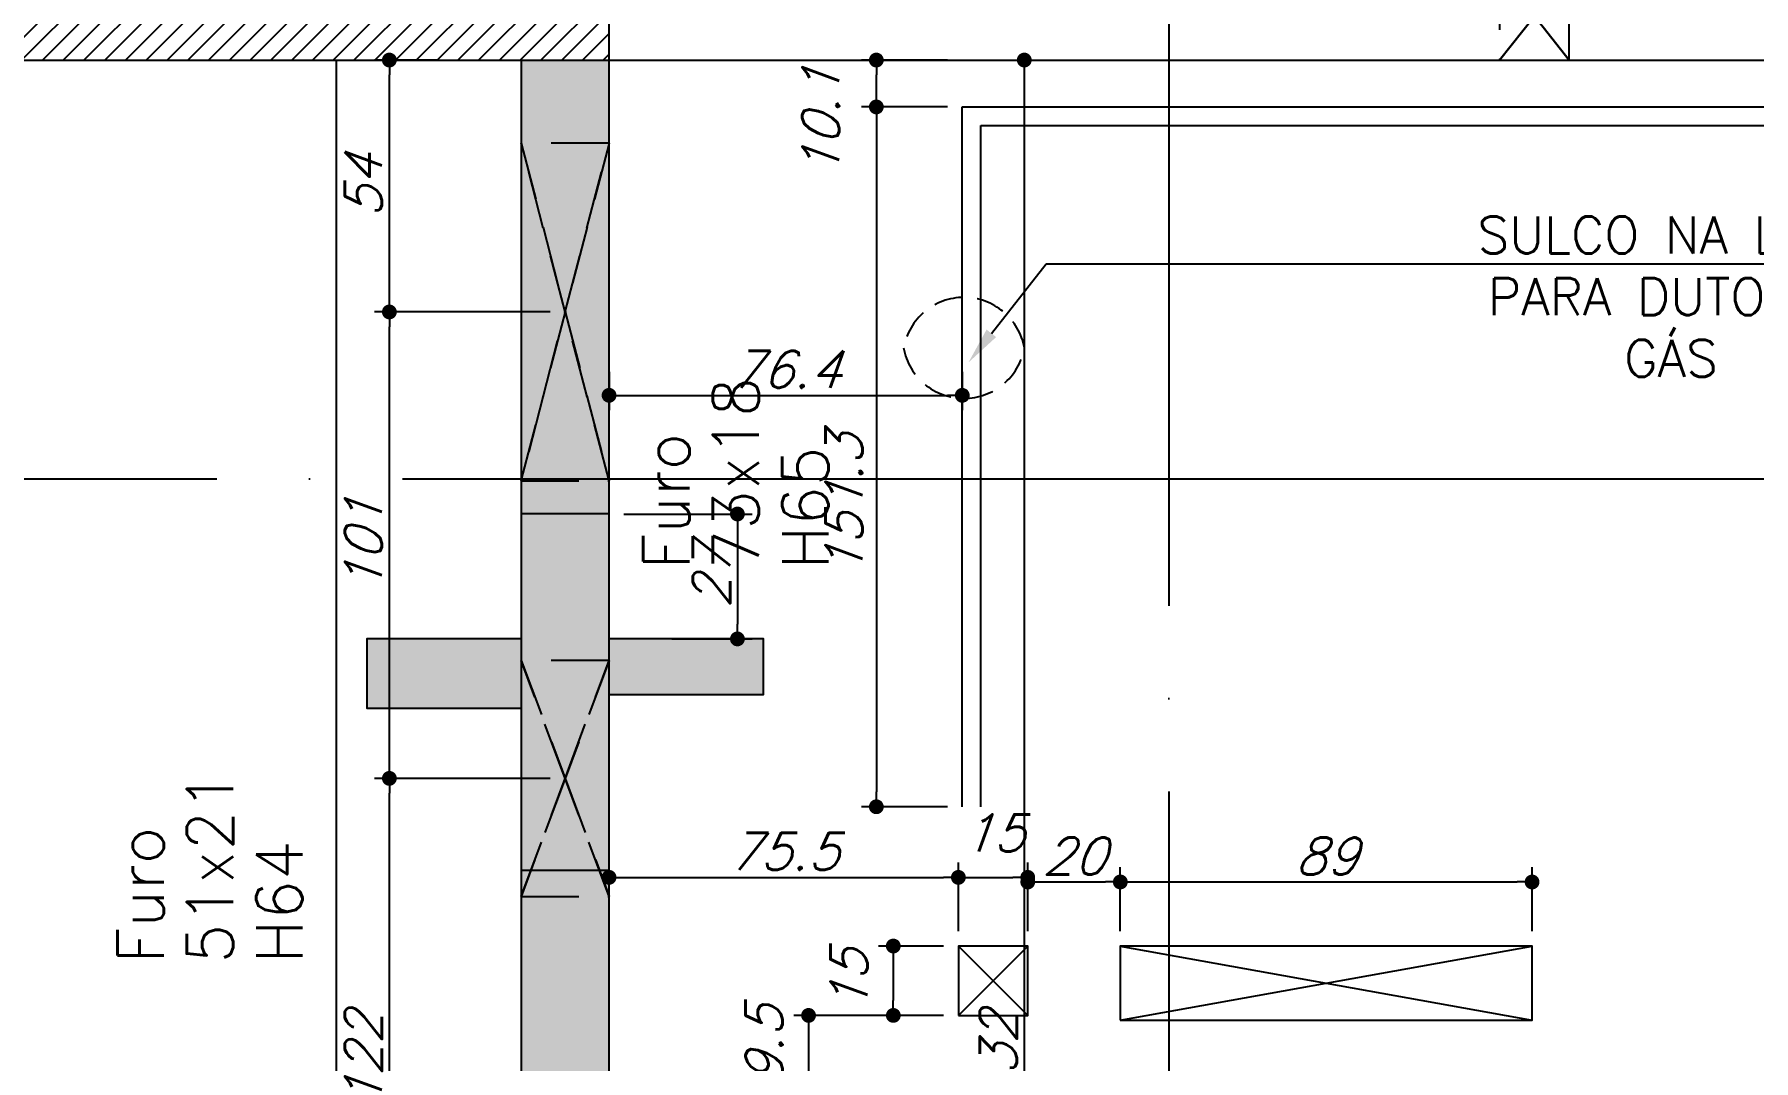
# Model space of a CAD drawing. Header units: millimetres. Extents: x -2368 to 4502, y -2283 to 2217.
# Drawn here: x -954.7 to -583.1, y 429.2 to 651 of the extents above; entities that cross this region are included whole.
import ezdxf
from ezdxf import colors
from ezdxf.entities.mleader import LeaderData, LeaderLine
from ezdxf.enums import TextEntityAlignment as Align
from ezdxf.math import Vec2, Vec3

# ---------------------------------------------------------------- set-up
doc = ezdxf.new("R2010")
doc.units = ezdxf.units.MM
doc.header["$LTSCALE"] = 50
for name, pattern in [('DASHED', [0.75, 0.5, -0.25]), ('EIXO', [6.8, 6, -0.4, 0, -0.4]), ('HIDDEN', [0.375, 0.25, -0.125])]:
    doc.linetypes.add(name, pattern=pattern)
for name, color, linetype in [('F-AUX-RED', 1, 'Continuous'), ('F-CORTE', 4, 'Continuous'), ('F-COTAS', 106, 'Continuous'), ('F-COTAS-FUROS', 50, 'Continuous'), ('F-COTAS-FUROS VIGA', 50, 'Continuous'), ('F-EIXO', 12, 'EIXO'), ('F-FURO-PAREDE', 2, 'HIDDEN'), ('F-FURO-PAREDE-TEXTOS', 2, 'Continuous'), ('F-LAJES', 3, 'Continuous'), ('F-PILARES-HACH', 174, 'Continuous'), ('F-PILARES-S', 170, 'Continuous'), ('F-SOLIDO-CORTE', 71, 'Continuous'), ('F-TEXTO', 6, 'Continuous'), ('F-TEXTO-YELLOW', 2, 'Continuous'), ('F-VIGAS', 3, 'Continuous'), ('F-VÃO', 1, 'Continuous')]:
    doc.layers.add(name, color=color, linetype=linetype)
doc.layers.add('F-DESNIVEL-2', color=7, linetype='Continuous', true_color=0xffd1e8)
doc.styles.add('CP-TEXT-INCL', font='romans.shx', dxfattribs={"oblique": 20})
doc.styles.add('MCP', font='romans.shx')
doc.styles.add('ROMANS', font='romans.shx')
doc.styles.get("Standard").update_dxf_attribs({"font": 'romans.shx'})
doc.dimstyles.new('CP-COTAS-50', dxfattribs={"dimscale": 0.64, "dimtxt": 12.5, "dimasz": 5, "dimexe": 5, "dimexo": 5, "dimgap": 2.5, "dimtad": 1, "dimdec": 1, "dimdsep": 46, "dimtxsty": 'CP-TEXT-INCL', "dimblk1": 'DOT', "dimblk2": 'DOT', "dimsah": 1, "dimcen": 9, "dimclrd": 256, "dimclre": 256, "dimclrt": 256, "dimadec": 0, "dimazin": 0, "dimtfac": 1, "dimtdec": 1, "dimtmove": 2, "dimatfit": 3, "dimldrblk": 'DOT', "dimfxl": 0, "dimtolj": 1, "dimarcsym": 0})

# ---------------------------------------------------------------- blocks, each defined once
blk = doc.blocks.new('*U13')
at = {"layer": 'F-EIXO'}
blk.add_line((0, 0), (4945.5, 0), dxfattribs=at)
at = {"layer": 'F-TEXTO', "style": 'ROMANS'}
blk.add_attdef('EIXO', text='', height=17.5, dxfattribs=at).set_placement((-28.21, 0), align=Align.MIDDLE_CENTER)
blk = doc.blocks.new('*U19')
at = {"layer": 'F-EIXO'}
blk.add_line((0, 0), (0, -2828.58), dxfattribs=at)
at = {"layer": 'F-TEXTO', "style": 'ROMANS'}
blk.add_attdef('EIXO', text='', height=17.5, rotation=360, dxfattribs=at).set_placement((0, 28.21), align=Align.MIDDLE_CENTER)
blk = doc.blocks.new('_DOT')
at = {"color": 0, "linetype": 'ByBlock'}
blk.add_line((-0.5, 0), (-1, 0), dxfattribs=at)
at = {"color": 0, "linetype": 'ByBlock', "const_width": 0.5}
blk.add_lwpolyline([(-0.25, 0, 1), (0.25, 0, 1)], format="xyb", close=True, dxfattribs=at)
blk = doc.blocks.new('*D73')
at = {"layer": 'DEFPOINTS', "color": 0, "transparency": 16777216}
for p in [(-740.75, 645.5), (-740.75, 213.5), (-740.75, 213.5)]:
    blk.add_point(p, dxfattribs=at)
at = {"layer": 'F-COTAS', "lineweight": -2, "transparency": 16777216}
blk.add_line((-740.75, 642.3), (-740.75, 216.7), dxfattribs=at)
at = {"layer": 'F-COTAS', "lineweight": -2, "transparency": 16777216, "xscale": 3.2, "yscale": 3.2, "zscale": 3.2}
for p, rotation in [((-740.75, 645.5), 90), ((-740.75, 213.5), 270)]:
    blk.add_blockref('_DOT', p, dxfattribs=dict(at, rotation=rotation))
at = {"layer": 'F-COTAS', "transparency": 16777216, "insert": (-746.35, 429.5), "char_height": 8, "attachment_point": 5, "rotation": 90, "style": 'CP-TEXT-INCL'}
blk.add_mtext('\\A1;432', dxfattribs=at)
blk = doc.blocks.new('*D175')
at = {"layer": 'DEFPOINTS', "color": 0, "transparency": 16777216}
for p in [(-830.5, 547.38), (-820.12, 520.38), (-802.76, 520.38)]:
    blk.add_point(p, dxfattribs=at)
at = {"layer": 'F-COTAS', "lineweight": -2, "transparency": 16777216}
for p, q in [((-827.3, 547.38), (-799.56, 547.38)), ((-802.76, 544.18), (-802.76, 523.58)), ((-816.92, 520.38), (-799.56, 520.38))]:
    blk.add_line(p, q, dxfattribs=at)
at = {"layer": 'F-COTAS', "lineweight": -2, "transparency": 16777216, "xscale": 3.2, "yscale": 3.2, "zscale": 3.2}
for p, rotation in [((-802.76, 547.38), 90), ((-802.76, 520.38), 270)]:
    blk.add_blockref('_DOT', p, dxfattribs=dict(at, rotation=rotation))
at = {"layer": 'F-COTAS', "transparency": 16777216, "insert": (-808.36, 533.88), "char_height": 8, "attachment_point": 5, "rotation": 90, "style": 'CP-TEXT-INCL'}
blk.add_mtext('\\A1;27', dxfattribs=at)
blk = doc.blocks.new('*D269')
at = {"layer": 'DEFPOINTS', "color": 0, "transparency": 16777216}
for p in [(-830.5, 581.31), (-754.15, 581.31), (-754.15, 573.03)]:
    blk.add_point(p, dxfattribs=at)
at = {"layer": 'F-COTAS', "lineweight": -2, "transparency": 16777216}
for p, q in [((-830.5, 578.11), (-830.5, 569.83)), ((-754.15, 578.11), (-754.15, 569.83)), ((-827.3, 573.03), (-757.35, 573.03))]:
    blk.add_line(p, q, dxfattribs=at)
at = {"layer": 'F-COTAS', "lineweight": -2, "transparency": 16777216, "xscale": 3.2, "yscale": 3.2, "zscale": 3.2, "rotation": 180}
blk.add_blockref('_DOT', (-830.5, 573.03), dxfattribs=at)
at = {"layer": 'F-COTAS', "lineweight": -2, "transparency": 16777216, "xscale": 3.2, "yscale": 3.2, "zscale": 3.2}
blk.add_blockref('_DOT', (-754.15, 573.03), dxfattribs=at)
at = {"layer": 'F-COTAS', "transparency": 16777216, "insert": (-792.32, 578.63), "char_height": 8, "attachment_point": 5, "style": 'CP-TEXT-INCL'}
blk.add_mtext('\\A1;76.4', dxfattribs=at)
blk = doc.blocks.new('*D270')
at = {"layer": 'DEFPOINTS', "color": 0, "transparency": 16777216}
for p in [(-754.15, 635.37), (-772.73, 484.1), (-754.15, 484.1)]:
    blk.add_point(p, dxfattribs=at)
at = {"layer": 'F-COTAS', "lineweight": -2, "transparency": 16777216}
for p, q in [((-757.35, 635.37), (-775.93, 635.37)), ((-772.73, 632.17), (-772.73, 487.3)), ((-757.35, 484.1), (-775.93, 484.1))]:
    blk.add_line(p, q, dxfattribs=at)
at = {"layer": 'F-COTAS', "lineweight": -2, "transparency": 16777216, "xscale": 3.2, "yscale": 3.2, "zscale": 3.2}
for p, rotation in [((-772.73, 635.37), 90), ((-772.73, 484.1), 270)]:
    blk.add_blockref('_DOT', p, dxfattribs=dict(at, rotation=rotation))
at = {"layer": 'F-COTAS', "transparency": 16777216, "insert": (-779.73, 549.36), "char_height": 8, "attachment_point": 5, "rotation": 90, "style": 'CP-TEXT-INCL'}
blk.add_mtext('\\A1;151.3', dxfattribs=at)
blk = doc.blocks.new('*D271')
at = {"layer": 'DEFPOINTS', "color": 0, "transparency": 16777216}
for p in [(-772.73, 645.5), (-754.15, 645.5), (-754.15, 635.37)]:
    blk.add_point(p, dxfattribs=at)
at = {"layer": 'F-COTAS', "lineweight": -2, "transparency": 16777216}
for p, q in [((-757.35, 645.5), (-775.93, 645.5)), ((-772.73, 638.57), (-772.73, 642.3)), ((-757.35, 635.37), (-775.93, 635.37))]:
    blk.add_line(p, q, dxfattribs=at)
at = {"layer": 'F-COTAS', "lineweight": -2, "transparency": 16777216, "xscale": 3.2, "yscale": 3.2, "zscale": 3.2}
for p, rotation in [((-772.73, 645.5), 90), ((-772.73, 635.37), 270)]:
    blk.add_blockref('_DOT', p, dxfattribs=dict(at, rotation=rotation))
at = {"layer": 'F-COTAS', "transparency": 16777216, "insert": (-784.73, 632.13), "char_height": 8, "attachment_point": 5, "rotation": 90, "style": 'CP-TEXT-INCL'}
blk.add_mtext('\\A1;10.1', dxfattribs=at)
blk = doc.blocks.new('*U303')
at = {"layer": 'F-VÃO'}
for p, q in [((0, 0), (89, 16)), ((0, 16), (89, 0))]:
    blk.add_line(p, q, dxfattribs=at)
at = {"layer": 'F-VÃO', "color": 3}
blk.add_lwpolyline([(0, 0), (89, 0), (89, 16), (0, 16)], close=True, dxfattribs=at)
blk = doc.blocks.new('*U343')
at = {"layer": 'F-VÃO'}
for p, q in [((0, 0), (15, 15)), ((0, 15), (15, 0))]:
    blk.add_line(p, q, dxfattribs=at)
at = {"layer": 'F-VÃO', "color": 3}
blk.add_lwpolyline([(0, 0), (15, 0), (15, 15), (0, 15)], close=True, dxfattribs=at)
blk = doc.blocks.new('*D458')
at = {"layer": 'DEFPOINTS', "color": 0, "transparency": 16777216}
for p in [(-755, 468.84), (-830.5, 454), (-755, 454)]:
    blk.add_point(p, dxfattribs=at)
at = {"layer": 'F-COTAS-FUROS', "lineweight": -2, "transparency": 16777216}
for p, q in [((-830.5, 457.2), (-830.5, 472.04)), ((-755, 457.2), (-755, 472.04)), ((-827.3, 468.84), (-758.2, 468.84))]:
    blk.add_line(p, q, dxfattribs=at)
at = {"layer": 'F-COTAS-FUROS', "lineweight": -2, "transparency": 16777216, "xscale": 3.2, "yscale": 3.2, "zscale": 3.2, "rotation": 180}
blk.add_blockref('_DOT', (-830.5, 468.84), dxfattribs=at)
at = {"layer": 'F-COTAS-FUROS', "lineweight": -2, "transparency": 16777216, "xscale": 3.2, "yscale": 3.2, "zscale": 3.2}
blk.add_blockref('_DOT', (-755, 468.84), dxfattribs=at)
at = {"layer": 'F-COTAS-FUROS', "transparency": 16777216, "insert": (-792.75, 474.44), "char_height": 8, "attachment_point": 5, "style": 'CP-TEXT-INCL'}
blk.add_mtext('\\A1;75.5', dxfattribs=at)
blk = doc.blocks.new('*D361')
at = {"layer": 'DEFPOINTS', "color": 0, "transparency": 16777216}
for p in [(-740, 468.84), (-755, 454), (-740, 454)]:
    blk.add_point(p, dxfattribs=at)
at = {"layer": 'F-COTAS-FUROS', "lineweight": -2, "transparency": 16777216}
for p, q in [((-755, 457.2), (-755, 472.04)), ((-740, 457.2), (-740, 472.04)), ((-751.8, 468.84), (-743.2, 468.84))]:
    blk.add_line(p, q, dxfattribs=at)
at = {"layer": 'F-COTAS-FUROS', "lineweight": -2, "transparency": 16777216, "xscale": 3.2, "yscale": 3.2, "zscale": 3.2, "rotation": 180}
blk.add_blockref('_DOT', (-755, 468.84), dxfattribs=at)
at = {"layer": 'F-COTAS-FUROS', "lineweight": -2, "transparency": 16777216, "xscale": 3.2, "yscale": 3.2, "zscale": 3.2}
blk.add_blockref('_DOT', (-740, 468.84), dxfattribs=at)
at = {"layer": 'F-COTAS-FUROS', "transparency": 16777216, "insert": (-747.5, 478.44), "char_height": 8, "attachment_point": 5, "style": 'CP-TEXT-INCL'}
blk.add_mtext('\\A1;15', dxfattribs=at)
blk = doc.blocks.new('*D362')
at = {"layer": 'DEFPOINTS', "color": 0, "transparency": 16777216}
for p in [(-719.99, 467.84), (-740, 454), (-719.99, 454)]:
    blk.add_point(p, dxfattribs=at)
at = {"layer": 'F-COTAS-FUROS', "lineweight": -2, "transparency": 16777216}
for p, q in [((-740, 457.2), (-740, 471.04)), ((-719.99, 457.2), (-719.99, 471.04)), ((-736.8, 467.84), (-723.19, 467.84))]:
    blk.add_line(p, q, dxfattribs=at)
at = {"layer": 'F-COTAS-FUROS', "lineweight": -2, "transparency": 16777216, "xscale": 3.2, "yscale": 3.2, "zscale": 3.2, "rotation": 180}
blk.add_blockref('_DOT', (-740, 467.84), dxfattribs=at)
at = {"layer": 'F-COTAS-FUROS', "lineweight": -2, "transparency": 16777216, "xscale": 3.2, "yscale": 3.2, "zscale": 3.2}
blk.add_blockref('_DOT', (-719.99, 467.84), dxfattribs=at)
at = {"layer": 'F-COTAS-FUROS', "transparency": 16777216, "insert": (-730, 473.44), "char_height": 8, "attachment_point": 5, "style": 'CP-TEXT-INCL'}
blk.add_mtext('\\A1;20', dxfattribs=at)
blk = doc.blocks.new('*D363')
at = {"layer": 'DEFPOINTS', "color": 0, "transparency": 16777216}
for p in [(-630.99, 467.84), (-719.99, 454), (-630.99, 454)]:
    blk.add_point(p, dxfattribs=at)
at = {"layer": 'F-COTAS-FUROS', "lineweight": -2, "transparency": 16777216}
for p, q in [((-719.99, 457.2), (-719.99, 471.04)), ((-630.99, 457.2), (-630.99, 471.04)), ((-716.79, 467.84), (-634.19, 467.84))]:
    blk.add_line(p, q, dxfattribs=at)
at = {"layer": 'F-COTAS-FUROS', "lineweight": -2, "transparency": 16777216, "xscale": 3.2, "yscale": 3.2, "zscale": 3.2, "rotation": 180}
blk.add_blockref('_DOT', (-719.99, 467.84), dxfattribs=at)
at = {"layer": 'F-COTAS-FUROS', "lineweight": -2, "transparency": 16777216, "xscale": 3.2, "yscale": 3.2, "zscale": 3.2}
blk.add_blockref('_DOT', (-630.99, 467.84), dxfattribs=at)
at = {"layer": 'F-COTAS-FUROS', "transparency": 16777216, "insert": (-675.49, 473.44), "char_height": 8, "attachment_point": 5, "style": 'CP-TEXT-INCL'}
blk.add_mtext('\\A1;89', dxfattribs=at)
blk = doc.blocks.new('*D364')
at = {"layer": 'DEFPOINTS', "color": 0, "transparency": 16777216}
for p in [(-755, 454), (-769.06, 439), (-755, 439)]:
    blk.add_point(p, dxfattribs=at)
at = {"layer": 'F-COTAS-FUROS', "lineweight": -2, "transparency": 16777216}
for p, q in [((-758.2, 454), (-772.26, 454)), ((-769.06, 450.8), (-769.06, 442.2)), ((-758.2, 439), (-772.26, 439))]:
    blk.add_line(p, q, dxfattribs=at)
at = {"layer": 'F-COTAS-FUROS', "lineweight": -2, "transparency": 16777216, "xscale": 3.2, "yscale": 3.2, "zscale": 3.2}
for p, rotation in [((-769.06, 454), 90), ((-769.06, 439), 270)]:
    blk.add_blockref('_DOT', p, dxfattribs=dict(at, rotation=rotation))
at = {"layer": 'F-COTAS-FUROS', "transparency": 16777216, "insert": (-778.66, 446.5), "char_height": 8, "attachment_point": 5, "rotation": 90, "style": 'CP-TEXT-INCL'}
blk.add_mtext('\\A1;15', dxfattribs=at)
blk = doc.blocks.new('*D365')
at = {"layer": 'DEFPOINTS', "color": 0, "transparency": 16777216}
for p in [(-755, 439), (-787.38, 419.46), (-755, 419.46)]:
    blk.add_point(p, dxfattribs=at)
at = {"layer": 'F-COTAS-FUROS', "lineweight": -2, "transparency": 16777216}
for p, q in [((-758.2, 439), (-790.58, 439)), ((-787.38, 435.8), (-787.38, 422.66)), ((-758.2, 419.46), (-790.58, 419.46))]:
    blk.add_line(p, q, dxfattribs=at)
at = {"layer": 'F-COTAS-FUROS', "lineweight": -2, "transparency": 16777216, "xscale": 3.2, "yscale": 3.2, "zscale": 3.2}
for p, rotation in [((-787.38, 439), 90), ((-787.38, 419.46), 270)]:
    blk.add_blockref('_DOT', p, dxfattribs=dict(at, rotation=rotation))
at = {"layer": 'F-COTAS-FUROS', "transparency": 16777216, "insert": (-796.98, 429.23), "char_height": 8, "attachment_point": 5, "rotation": 90, "style": 'CP-TEXT-INCL'}
blk.add_mtext('\\A1;19.5', dxfattribs=at)
blk = doc.blocks.new('*D480')
at = {"layer": 'DEFPOINTS', "color": 0, "linetype": 'Continuous', "transparency": 16777216}
for p in [(-877.99, 490.24), (-840, 490.24), (-840, 368.6)]:
    blk.add_point(p, dxfattribs=at)
at = {"layer": 'F-COTAS-FUROS VIGA', "linetype": 'Continuous', "lineweight": -2, "transparency": 16777216}
for p, q in [((-843.2, 490.24), (-881.19, 490.24)), ((-877.99, 371.8), (-877.99, 487.04)), ((-843.2, 368.6), (-881.19, 368.6))]:
    blk.add_line(p, q, dxfattribs=at)
at = {"layer": 'F-COTAS-FUROS VIGA', "linetype": 'Continuous', "lineweight": -2, "transparency": 16777216, "xscale": 3.2, "yscale": 3.2, "zscale": 3.2}
for p, rotation in [((-877.99, 490.24), 90), ((-877.99, 368.6), 270)]:
    blk.add_blockref('_DOT', p, dxfattribs=dict(at, rotation=rotation))
at = {"layer": 'F-COTAS-FUROS VIGA', "linetype": 'Continuous', "transparency": 16777216, "insert": (-883.59, 429.42), "char_height": 8, "attachment_point": 5, "rotation": 90, "style": 'CP-TEXT-INCL'}
blk.add_mtext('\\A1;122', dxfattribs=at)
blk = doc.blocks.new('*D481')
at = {"layer": 'DEFPOINTS', "color": 0, "linetype": 'Continuous', "transparency": 16777216}
for p in [(-877.99, 591.05), (-840, 591.05), (-840, 490.24)]:
    blk.add_point(p, dxfattribs=at)
at = {"layer": 'F-COTAS-FUROS VIGA', "linetype": 'Continuous', "lineweight": -2, "transparency": 16777216}
for p, q in [((-843.2, 591.05), (-881.19, 591.05)), ((-877.99, 493.44), (-877.99, 587.85)), ((-843.2, 490.24), (-881.19, 490.24))]:
    blk.add_line(p, q, dxfattribs=at)
at = {"layer": 'F-COTAS-FUROS VIGA', "linetype": 'Continuous', "lineweight": -2, "transparency": 16777216, "xscale": 3.2, "yscale": 3.2, "zscale": 3.2}
for p, rotation in [((-877.99, 591.05), 90), ((-877.99, 490.24), 270)]:
    blk.add_blockref('_DOT', p, dxfattribs=dict(at, rotation=rotation))
at = {"layer": 'F-COTAS-FUROS VIGA', "linetype": 'Continuous', "transparency": 16777216, "insert": (-883.59, 540.65), "char_height": 8, "attachment_point": 5, "rotation": 90, "style": 'CP-TEXT-INCL'}
blk.add_mtext('\\A1;101', dxfattribs=at)
blk = doc.blocks.new('*D482')
at = {"layer": 'DEFPOINTS', "color": 0, "linetype": 'Continuous', "transparency": 16777216}
for p in [(-877.99, 645.5), (-864.37, 645.5), (-840, 591.05)]:
    blk.add_point(p, dxfattribs=at)
at = {"layer": 'F-COTAS-FUROS VIGA', "linetype": 'Continuous', "lineweight": -2, "transparency": 16777216}
for p, q in [((-867.57, 645.5), (-881.19, 645.5)), ((-877.99, 594.25), (-877.99, 642.3)), ((-843.2, 591.05), (-881.19, 591.05))]:
    blk.add_line(p, q, dxfattribs=at)
at = {"layer": 'F-COTAS-FUROS VIGA', "linetype": 'Continuous', "lineweight": -2, "transparency": 16777216, "xscale": 3.2, "yscale": 3.2, "zscale": 3.2}
for p, rotation in [((-877.99, 645.5), 90), ((-877.99, 591.05), 270)]:
    blk.add_blockref('_DOT', p, dxfattribs=dict(at, rotation=rotation))
at = {"layer": 'F-COTAS-FUROS VIGA', "linetype": 'Continuous', "transparency": 16777216, "insert": (-883.59, 618.28), "char_height": 8, "attachment_point": 5, "rotation": 90, "style": 'CP-TEXT-INCL'}
blk.add_mtext('\\A1;54', dxfattribs=at)

msp = doc.modelspace()

# ---------------------------------------------------------------- hatches: boundary and pattern name
at = {"layer": 'F-PILARES-HACH', "linetype": 'Continuous'}
h = msp.add_hatch(dxfattribs=at)
h.set_pattern_fill('ANSI31', color=256, style=0)
h.paths.add_polyline_path([(-1029.5, 645.5), (-830.5, 645.5), (-830.5, 664.5), (-1029.5, 664.5)], flags=16)
at = {"layer": 'F-SOLIDO-CORTE', "linetype": 'Continuous'}
msp.add_hatch(color=256, dxfattribs=at).paths.add_polyline_path([(-849.5, 547.384), (-849.5, 520.384), (-882.85, 520.384), (-882.85, 505.384), (-849.5, 505.384), (-849.5, 470.384), (-830.5, 470.384), (-830.5, 508.384), (-797.15, 508.384), (-797.15, 520.384), (-830.5, 520.384), (-830.5, 547.384)], flags=16)

# ---------------------------------------------------------------- linework, layer by layer
at = {"layer": 'F-AUX-RED', "linetype": 'DASHED', "ltscale": 0.25}
for centre, start, end in [((-753.794, 580.925), 10.22776, 169.77224), ((-753.794, 585.638), 190.22776, 349.77224)]:
    msp.add_arc(centre, 13.273, start, end, dxfattribs=at)
at = {"layer": 'F-CORTE', "linetype": 'Continuous'}
for p, q in [((-830.5, 547.384), (-849.5, 547.384)), ((-849.5, 547.384), (-849.5, 520.384)), ((-830.5, 520.384), (-830.5, 547.384)), ((-849.5, 520.384), (-882.85, 520.384)), ((-797.15, 520.384), (-830.5, 520.384)), ((-830.5, 470.384), (-830.5, 508.384)), ((-830.5, 508.384), (-797.15, 508.384)), ((-882.85, 505.384), (-849.5, 505.384)), ((-849.5, 505.384), (-849.5, 470.384)), ((-849.5, 470.384), (-830.5, 470.384))]:
    msp.add_line(p, q, dxfattribs=at)
at = {"layer": 'F-DESNIVEL-2', "linetype": 'Continuous'}
for points in [[(-830.5, 213.5), (-830.5, 645.4), (-849.5, 645.4)], [(-830.5, 213.5), (-849.5, 645.4), (-849.5, 213.5)]]:
    msp.add_solid(points, dxfattribs=at)
at = {"layer": 'F-FURO-PAREDE'}
for points in [[(-630.5, 655), (-638, 645.5), (-623, 645.5), (-630.5, 655), (-623, 645.5), (-623, 664.5), (-630.5, 655), (-623, 664.5), (-638, 664.5), (-630.5, 655), (-638, 664.5), (-638, 645.5), (-630.5, 655)], [(-840, 591.053), (-830.5, 554.553), (-830.5, 627.553), (-840, 591.053), (-830.5, 627.553), (-849.5, 627.553), (-840, 591.053), (-849.5, 627.553), (-849.5, 554.553), (-840, 591.053), (-849.5, 554.553), (-830.5, 554.553), (-840, 591.053)], [(-840, 490.238), (-830.5, 464.738), (-830.5, 515.738), (-840, 490.238), (-830.5, 515.738), (-849.5, 515.738), (-840, 490.238), (-849.5, 515.738), (-849.5, 464.738), (-840, 490.238), (-849.5, 464.738), (-830.5, 464.738), (-840, 490.238)]]:
    msp.add_lwpolyline(points, dxfattribs=at)
at = {"layer": 'F-LAJES', "linetype": 'Continuous'}
msp.add_line((-889.5, 645.5), (-889.5, 232.5), dxfattribs=at)
at = {"layer": 'F-LAJES'}
for p, q in [((-754.149, 484.1), (-754.149, 635.368)), ((-754.149, 635.368), (-521.865, 635.368)), ((-750.149, 484.1), (-750.149, 631.368)), ((-750.149, 631.368), (-517.865, 631.368))]:
    msp.add_line(p, q, dxfattribs=at)
at = {"layer": 'F-PILARES-S', "linetype": 'Continuous'}
msp.add_lwpolyline([(-1029.5, 645.5), (-830.5, 645.5), (-830.5, 664.5), (-1029.5, 664.5), (-1029.5, 645.5)], dxfattribs=at)
at = {"layer": 'F-SOLIDO-CORTE'}
msp.add_lwpolyline([(-849.5, 547.384), (-849.5, 520.384), (-882.85, 520.384), (-882.85, 505.384), (-849.5, 505.384), (-849.5, 470.384), (-830.5, 470.384), (-830.5, 508.384), (-797.15, 508.384), (-797.15, 520.384), (-830.5, 520.384), (-830.5, 547.384), (-849.5, 547.384)], dxfattribs=at)
at = {"layer": 'F-VIGAS'}
for points in [[(-849.5, 645.5), (-849.5, 194.5)], [(-830.5, 645.5), (-490.5, 645.5)], [(-830.5, 194.5), (-830.5, 645.5)]]:
    msp.add_lwpolyline(points, dxfattribs=at)

# ---------------------------------------------------------------- block references
at = {"layer": 'F-EIXO', "linetype": 'Continuous'}
for name, p in [('*U19', (-709.5, 1847.82)), ('*U13', (-1895.471, 555))]:
    msp.add_blockref(name, p, dxfattribs=at)
at = {"layer": 'F-VÃO'}
for name, p in [('*U343', (-755, 439)), ('*U303', (-719.995, 438))]:
    msp.add_blockref(name, p, dxfattribs=at)

# ---------------------------------------------------------------- texts
at = {"layer": 'F-FURO-PAREDE-TEXTOS', "linetype": 'Continuous', "style": 'MCP'}
for s, p in [('73x18', (-798.099, 535.375)), ('Furo', (-813.099, 535.375)), ('H65', (-783.099, 535.375)), ('51x21', (-911.768, 450.238)), ('Furo', (-926.768, 450.238)), ('H64', (-896.768, 450.238))]:
    msp.add_text(s, height=10, rotation=90, dxfattribs=at).set_placement(p)
at = {"layer": 'F-TEXTO-YELLOW', "insert": (-600.958, 611.721), "char_height": 8, "attachment_point": 2, "style": 'ROMANS'}
msp.add_mtext_dynamic_manual_height_columns('SULCO NA LAJE PARA DUTO DE GÁS', width=106.82411, gutter_width=12.5, heights=[0], dxfattribs=at)

# ---------------------------------------------------------------- dimensions: what is measured, and where the dimension line sits
at = {"layer": 'F-COTAS'}
for base, p2, picture, middle in [((-772.725, 645.5), (-754.149, 645.5), '*D271', (-784.725, 632.13)), ((-772.725, 484.1), (-754.149, 484.1), '*D270', (-779.725, 549.361))]:
    dim = msp.add_linear_dim(base=base, p1=(-754.149, 635.368), p2=p2, angle=90, dimstyle='CP-COTAS-50', override={"dimfxl": 7.5}, dxfattribs=at)
    dim.commit()
    dim.dimension.update_dxf_attribs({"geometry": picture, "text_midpoint": middle, "dimtype": 160})
for base, p1, p2, picture, middle in [((-740.749, 213.5), (-740.749, 645.5), (-740.749, 213.5), '*D73', (-746.349, 429.5)), ((-802.759, 520.384), (-830.5, 547.384), (-820.124, 520.384), '*D175', (-808.359, 533.884))]:
    dim = msp.add_linear_dim(base=base, p1=p1, p2=p2, angle=90, dimstyle='CP-COTAS-50', dxfattribs=at)
    dim.commit()
    dim.dimension.update_dxf_attribs({"geometry": picture, "text_midpoint": middle})
dim = msp.add_linear_dim(base=(-754.149, 573.032), p1=(-830.5, 581.307), p2=(-754.149, 581.307), dimstyle='CP-COTAS-50', override={"dimfxl": 7.5}, dxfattribs=at)
dim.commit()
dim.dimension.update_dxf_attribs({"geometry": '*D269', "text_midpoint": (-792.325, 578.632)})
at = {"layer": 'F-COTAS-FUROS'}
for base, p1, p2, picture, middle in [((-740, 468.845), (-755, 454), (-740, 454), '*D361', (-747.5, 478.445)), ((-755, 468.845), (-830.5, 454), (-755, 454), '*D458', (-792.75, 474.445)), ((-719.995, 467.845), (-740, 454), (-719.995, 454), '*D362', (-729.997, 473.445)), ((-630.995, 467.845), (-719.995, 454), (-630.995, 454), '*D363', (-675.495, 473.445))]:
    dim = msp.add_linear_dim(base=base, p1=p1, p2=p2, dimstyle='CP-COTAS-50', override={"dimfxl": 7.5}, dxfattribs=at)
    dim.commit()
    dim.dimension.update_dxf_attribs({"geometry": picture, "text_midpoint": middle})
for base, p1, p2, picture, middle in [((-769.055, 439), (-755, 454), (-755, 439), '*D364', (-778.655, 446.5)), ((-787.383, 419.46), (-755, 439), (-755, 419.46), '*D365', (-796.983, 429.23))]:
    dim = msp.add_linear_dim(base=base, p1=p1, p2=p2, angle=90, dimstyle='CP-COTAS-50', override={"dimfxl": 7.5}, dxfattribs=at)
    dim.commit()
    dim.dimension.update_dxf_attribs({"geometry": picture, "text_midpoint": middle})
at = {"layer": 'F-COTAS-FUROS VIGA', "linetype": 'Continuous'}
for base, p1, p2, picture, middle in [((-877.99, 645.5), (-840, 591.053), (-864.367, 645.5), '*D482', (-883.59, 618.276)), ((-877.99, 591.053), (-840, 490.238), (-840, 591.053), '*D481', (-883.59, 540.645)), ((-877.99, 490.238), (-840, 368.596), (-840, 490.238), '*D480', (-883.59, 429.417))]:
    dim = msp.add_linear_dim(base=base, p1=p1, p2=p2, angle=90, dimstyle='CP-COTAS-50', override={"dimdec": 0, "dimfxl": 7.5}, dxfattribs=at)
    dim.commit()
    dim.dimension.update_dxf_attribs({"geometry": picture, "text_midpoint": middle})

# ---------------------------------------------------------------- leaders
at = {"layer": 'F-AUX-RED'}
ml = msp.add_multileader_mtext('Standard', dxfattribs=at)
ml.set_content('', color=256)
ml.set_leader_properties()
ml.build(insert=Vec2(0, 0))
ml.multileader.update_dxf_attribs({"arrow_head_size": 8})
ctx = ml.context
ctx.base_point, ctx.char_height, ctx.arrow_head_size, ctx.landing_gap_size, ctx.plane_origin = Vec3(-548.427, 601.466), 8, 8, 4, Vec3(-672.312, 580.142)
notes = []
notes.append((ctx, [(0, (1, 1, 0), (-736.045, 601.466), (1, 0), 187.618, [(0, [(-752.812, 580.142)], 0, [])])]))
ctx.mtext.insert, ctx.mtext.flow_direction = Vec3(-544.427, 605.466), 5
for ctx, leaders in notes:
    for number, flags, end, landing, length, lines in leaders:
        leader = LeaderData()
        leader.index, (leader.has_last_leader_line, leader.has_dogleg_vector, leader.attachment_direction) = number, flags
        leader.last_leader_point, leader.dogleg_vector, leader.dogleg_length = Vec3(end), Vec3(landing), length
        for number, points, colour, breaks in lines:
            line = LeaderLine()
            line.index, line.vertices, line.color, line.breaks = number, Vec3.list(points), colors.encode_raw_color(colour), breaks
            leader.lines.append(line)
        ctx.leaders.append(leader)

doc.saveas('drawing.dxf')
